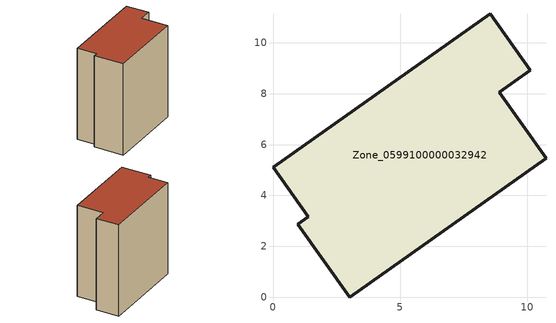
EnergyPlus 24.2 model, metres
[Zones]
Zone_0599100000032942
 floor ground (C_G): 0.97,2.87 1.38,3.16 0,5.1 8.55,11.14 10.13,8.92 8.91,8.05 10.74,5.47 3.01,0 z0
 wall outside (C_F): 1.38,3.16 0.97,2.87 3.01,0 10.74,5.47 8.91,8.05 10.13,8.92 8.55,11.14 0,5.1 1.38,3.16 z0:11.05
 roof outside (C_R): 8.55,11.14 0,5.1 1.38,3.16 0.97,2.87 3.01,0 10.74,5.47 8.91,8.05 10.13,8.92 z11.05
[BUILDING]
Pand.0599100000032942: North Axis=0; Terrain=City; Loads Convergence Tolerance Value=0.04; Temperature Convergence Tolerance Value=0.4; Solar Distribution=FullExterior; Maximum Number of Warmup Days=25; Minimum Number of Warmup Days=1
[Site:Location]
Rotterdam.The.Hague.AP_ZH_NLD Design_Conditions: Latitude=51.96; Longitude=4.45; Time Zone=1; Elevation=-4.5
[SITE:GROUNDTEMPERATURE:BUILDINGSURFACE]
18, 18, 18, 18, 18, 18, 18, 18, 18, 18, 18, 18
[MATERIAL] Thermal Absorptance=0.9; Solar Absorptance=0.7; Visible Absorptance=0.7
Name | Roughness | Thickness | Conductivity | Density | Specific Heat
G.TI.1946 | MediumSmooth | 0.15 | 1 | 540 | 1210
F.TI.1946 | Rough | 0.3 | 0.857143 | 1920 | 840
R.TI.1946 | MediumRough | 0.2 | 0.1 | 1500 | 1000
[CONSTRUCTION]
C_G: G.TI.1946
C_F: F.TI.1946
C_R: R.TI.1946
[ZONE]
Zone_0599100000032942: Type=1; Multiplier=1; Ceiling Height=Autocalculate; Volume=Autocalculate; Floor Area=autocalculate; Part of Total Floor Area=Yes
[ZONEINFILTRATION:DESIGNFLOWRATE]
Infil_Zone_0599100000032942: Zone or ZoneList or Space or SpaceList=Zone_0599100000032942; Schedule=AlwaysOn; Design Flow Rate Calculation Method=Flow/Area; Flow Rate per Floor Area=0.003; Constant Term Coefficient=1; Temperature Term Coefficient=0; Velocity Term Coefficient=0; Velocity Squared Term Coefficient=0
[HVACTEMPLATE:ZONE:IDEALLOADSAIRSYSTEM]
Zone_0599100000032942: Maximum Heating Supply Air Temperature=50; Minimum Cooling Supply Air Temperature=13; Maximum Heating Supply Air Humidity Ratio=0.0156; Minimum Cooling Supply Air Humidity Ratio=0.0077; Heating Limit=NoLimit; Cooling Limit=NoLimit; Dehumidification Control Type=ConstantSensibleHeatRatio; Cooling Sensible Heat Ratio=0.7; Dehumidification Setpoint=60; Humidification Control Type=None; Humidification Setpoint=30; Outdoor Air Method=None; Outdoor Air Flow Rate per Person=0.00944; Outdoor Air Flow Rate per Zone Floor Area=0; Outdoor Air Flow Rate per Zone=0; Demand Controlled Ventilation Type=None; Outdoor Air Economizer Type=NoEconomizer; Heat Recovery Type=None; Sensible Heat Recovery Effectiveness=0.7; Latent Heat Recovery Effectiveness=0.65
[ZONECONTROL:THERMOSTAT]
ThermostatControl_Zone_0599100000032942: Zone or ZoneList=Zone_0599100000032942; Control Type Schedule=DualSetpointControlType; Control 1=Thermostat_Zone_0599100000032942; Temperature Difference Between Cutout And Setpoint=0
[THERMOSTATSETPOINT:DUALSETPOINT]
Thermostat_Zone_0599100000032942: Heating Setpoint Temperature Schedule=HeatingSetpoint_Zone_0599100000032942; Cooling Setpoint Temperature Schedule=CoolingSetpoint_Zone_0599100000032942
[SCHEDULE:COMPACT]
HeatingSetpoint_Zone_0599100000032942: Through: 12/31, For: AllDays, Until: 24:00, 21
CoolingSetpoint_Zone_0599100000032942: Through: 12/31, For: AllDays, Until: 24:00, 24
DualSetpointControlType: Through: 12/31, For: AllDays, Until: 24:00, 4
AlwaysOn: Through: 12/31, For: AllDays, Until: 24:00, 1
